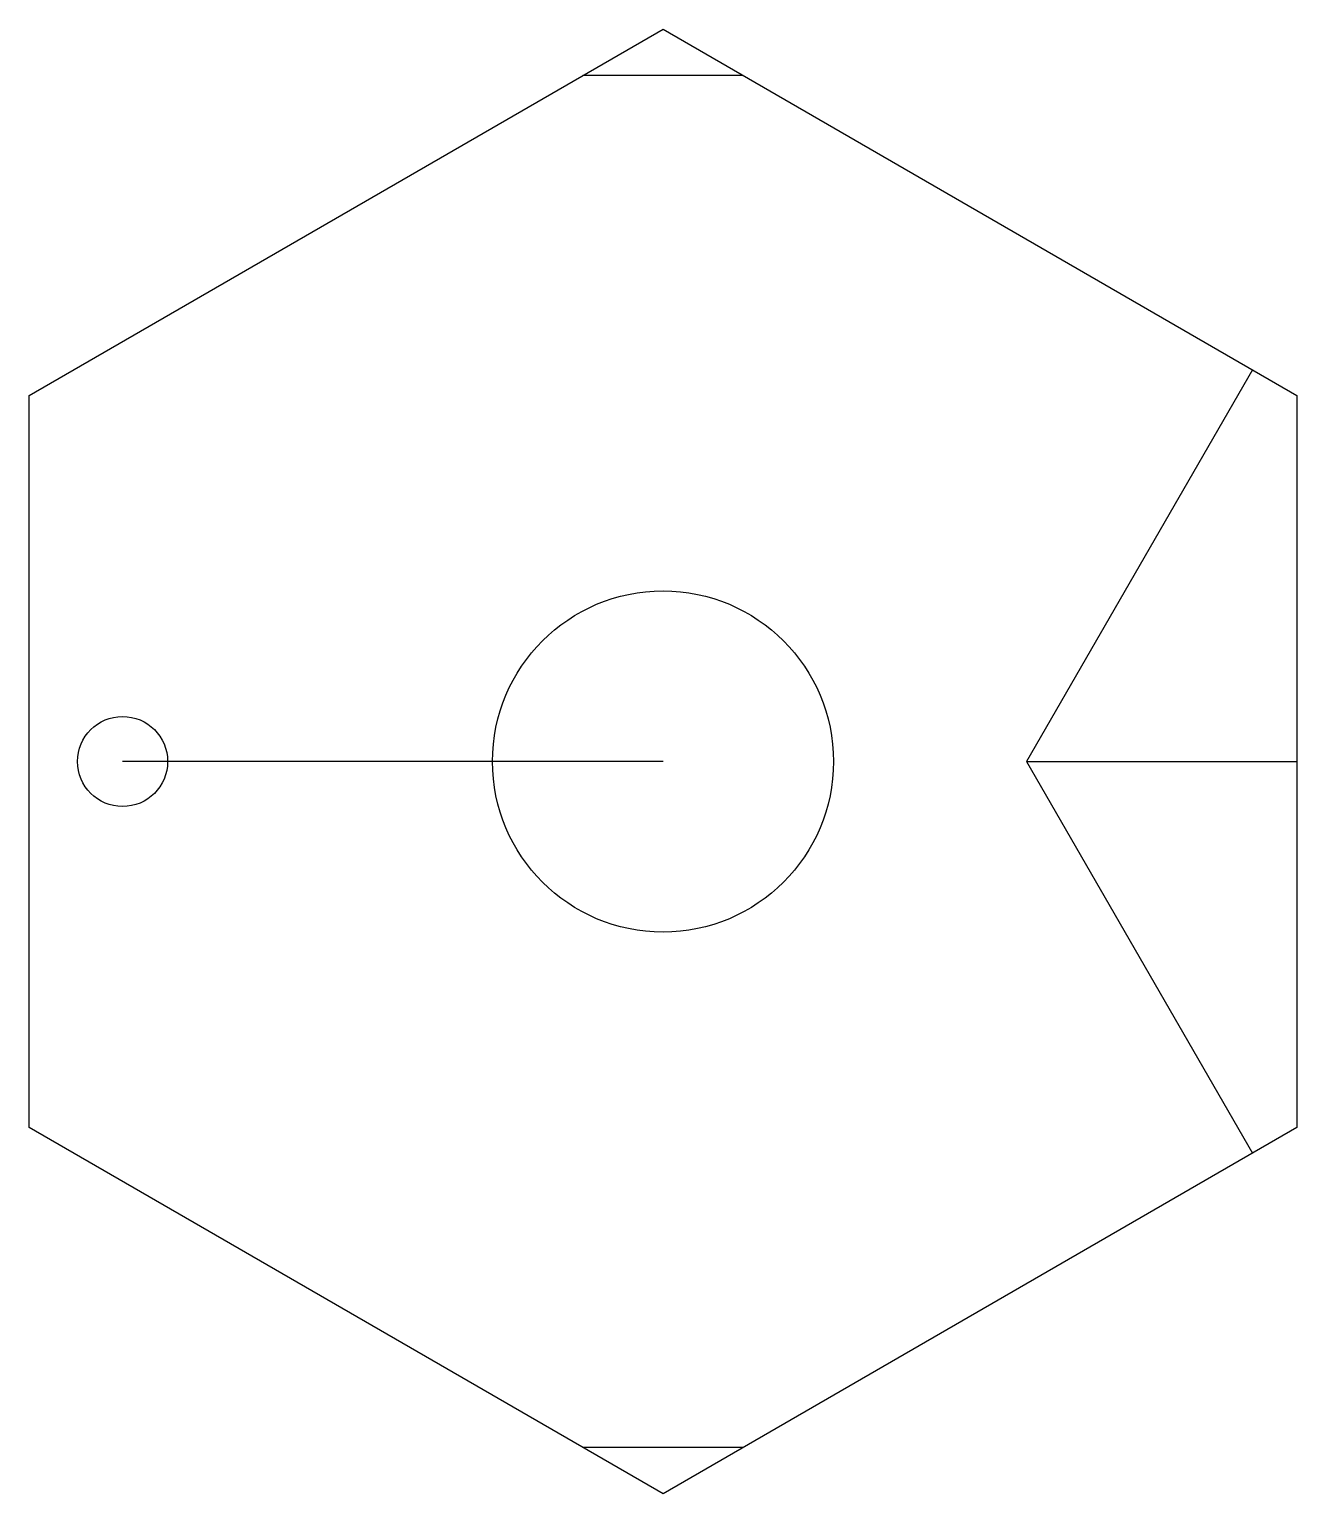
# Model space of a CAD drawing. Header units: millimetres. Extents: x -24.6 to 24.6, y -28.4 to 28.4.
import ezdxf

# ---------------------------------------------------------------- set-up
doc = ezdxf.new("R2010")
doc.units = ezdxf.units.MM

msp = doc.modelspace()

# ---------------------------------------------------------------- linework, layer by layer
for p, q in [((-24.625, 14.217), (0, 28.435)), ((0, 28.435), (24.625, 14.217)), ((3.118, 26.635), (-3.118, 26.635)), ((22.906, 15.21), (14.125, 0)), ((-24.625, -14.217), (-24.625, 14.217)), ((24.625, 14.217), (24.625, -14.217)), ((0, 0), (-21, 0)), ((14.125, 0), (22.906, -15.21)), ((14.125, 0), (24.625, 0)), ((0, -28.435), (-24.625, -14.217)), ((24.625, -14.217), (0, -28.435)), ((3.118, -26.635), (-3.118, -26.635))]:
    msp.add_line(p, q)
for centre, radius in [((0, 0), 6.625), ((-21, 0), 1.75)]:
    msp.add_circle(centre, radius)

doc.saveas('drawing.dxf')
